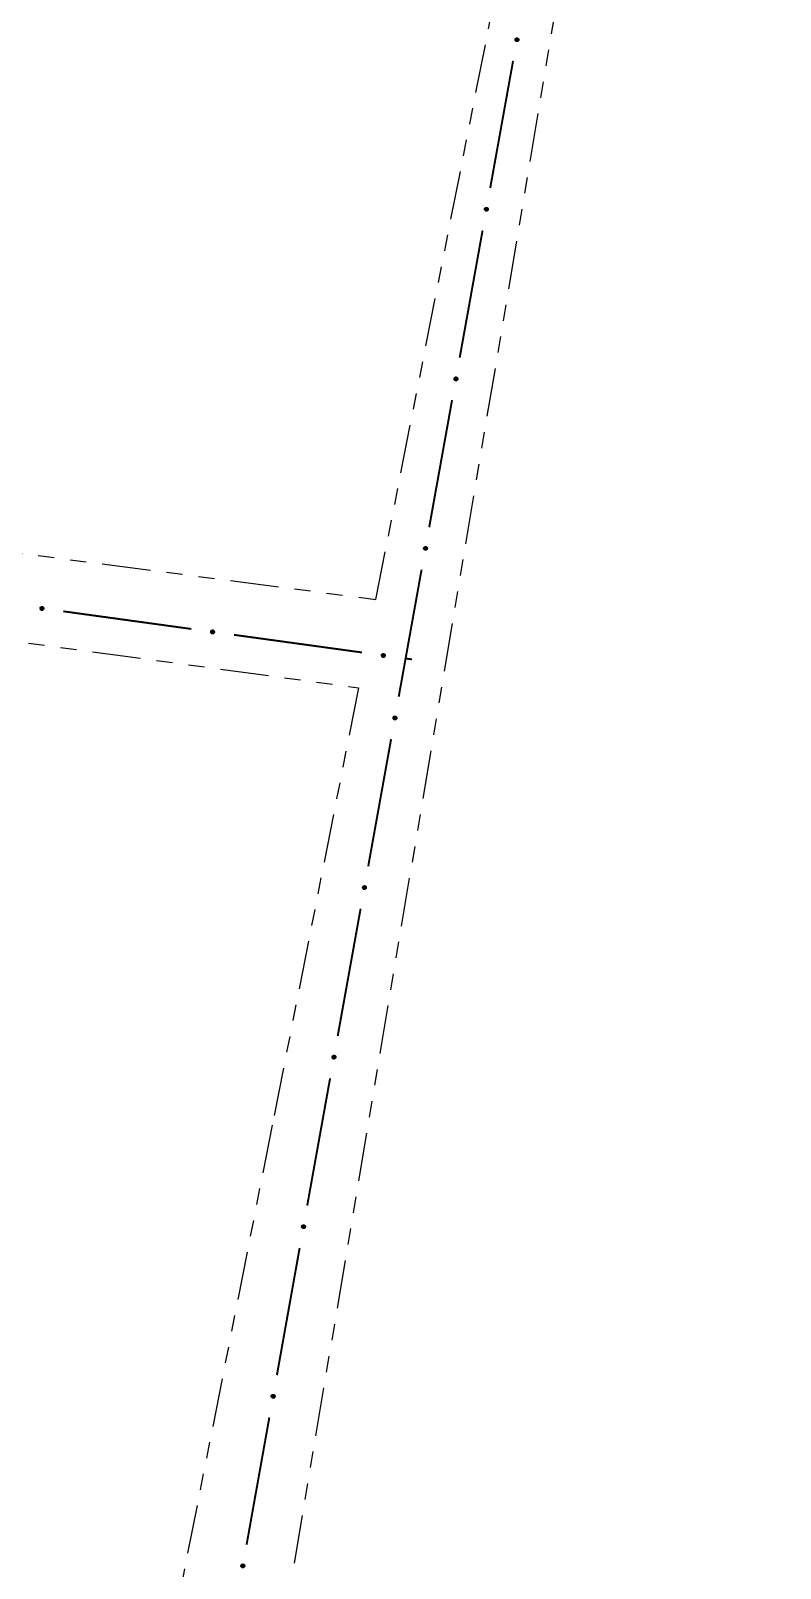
# Model space of a CAD drawing. Extents: x 211453 to 215163, y 4877397 to 4881305.
# Drawn here: x 212415.3 to 212484.9, y 4878520.8 to 4878663.6 of the extents above; entities that cross this region are included whole.
import ezdxf

# ---------------------------------------------------------------- set-up
doc = ezdxf.new("R2010")
doc.units = 0
doc.header["$LTSCALE"] = 1.5
doc.header["$MEASUREMENT"] = 0
doc.linetypes.add('TRACO_25', pattern=[8, 3, -1, 1, -1, 1, -1])
doc.layers.add('SV-EIXO-RUA-N-PAV', color=6, linetype='CONTINUOUS')
doc.layers.add('SV-RUA-NAO-PAV', color=7, linetype='CONTINUOUS')

msp = doc.modelspace()

# ---------------------------------------------------------------- linework, layer by layer
at = {"layer": 'SV-EIXO-RUA-N-PAV'}
for points in [[(212460.56176, 4878662.878372), (212460.590244, 4878662.838614), (212460.606594, 4878662.79862), (212460.610631, 4878662.761337), (212460.605607, 4878662.727462), (212460.596564, 4878662.693384), (212460.579867, 4878662.661038), (212460.553382, 4878662.629243), (212460.5137, 4878662.60039), (212460.471629, 4878662.586333), (212460.435289, 4878662.58042), (212460.399664, 4878662.583625), (212460.366706, 4878662.592964), (212460.333681, 4878662.611419), (212460.301722, 4878662.638573), (212460.273674, 4878662.679177), (212460.257913, 4878662.718497), (212460.254956, 4878662.754661), (212460.258405, 4878662.790456), (212460.268054, 4878662.825135), (212460.284627, 4878662.856792), (212460.312025, 4878662.888921), (212460.352468, 4878662.916073), (212460.391505, 4878662.93224), (212460.427618, 4878662.935704), (212460.462782, 4878662.931516), (212460.497071, 4878662.922861), (212460.530285, 4878662.90743), (212460.56176, 4878662.878372)], [(212457.730446, 4878647.130875), (212457.75893, 4878647.091117), (212457.775281, 4878647.051123), (212457.779317, 4878647.01384), (212457.774293, 4878646.979965), (212457.76525, 4878646.945887), (212457.748553, 4878646.913541), (212457.722069, 4878646.881746), (212457.682387, 4878646.852893), (212457.640315, 4878646.838836), (212457.603975, 4878646.832923), (212457.56835, 4878646.836128), (212457.535393, 4878646.845467), (212457.502367, 4878646.863922), (212457.470408, 4878646.891076), (212457.442361, 4878646.93168), (212457.4266, 4878646.971), (212457.423643, 4878647.007164), (212457.427091, 4878647.042959), (212457.43674, 4878647.077638), (212457.453314, 4878647.109295), (212457.480712, 4878647.141424), (212457.521154, 4878647.168576), (212457.560191, 4878647.184743), (212457.596304, 4878647.188207), (212457.631468, 4878647.184019), (212457.665758, 4878647.175364), (212457.698971, 4878647.159933), (212457.730446, 4878647.130875)], [(212454.899132, 4878631.383378), (212454.927616, 4878631.34362), (212454.943967, 4878631.303626), (212454.948003, 4878631.266343), (212454.94298, 4878631.232468), (212454.933937, 4878631.19839), (212454.917239, 4878631.166044), (212454.890755, 4878631.134249), (212454.851073, 4878631.105396), (212454.809001, 4878631.091339), (212454.772662, 4878631.085426), (212454.737037, 4878631.088631), (212454.704079, 4878631.09797), (212454.671054, 4878631.116425), (212454.639094, 4878631.143579), (212454.611047, 4878631.184183), (212454.595286, 4878631.223503), (212454.592329, 4878631.259667), (212454.595777, 4878631.295462), (212454.605427, 4878631.330141), (212454.622, 4878631.361798), (212454.649398, 4878631.393927), (212454.689841, 4878631.421079), (212454.728878, 4878631.437246), (212454.764991, 4878631.44071), (212454.800154, 4878631.436522), (212454.834444, 4878631.427867), (212454.867658, 4878631.412436), (212454.899132, 4878631.383378)], [(212452.067819, 4878615.635881), (212452.096303, 4878615.596123), (212452.112653, 4878615.556129), (212452.11669, 4878615.518846), (212452.111666, 4878615.48497), (212452.102623, 4878615.450893), (212452.085926, 4878615.418547), (212452.059441, 4878615.386752), (212452.019759, 4878615.357899), (212451.977688, 4878615.343842), (212451.941348, 4878615.337929), (212451.905723, 4878615.341134), (212451.872765, 4878615.350473), (212451.83974, 4878615.368928), (212451.807781, 4878615.396082), (212451.779733, 4878615.436686), (212451.763972, 4878615.476006), (212451.761015, 4878615.51217), (212451.764464, 4878615.547964), (212451.774113, 4878615.582644), (212451.790686, 4878615.614301), (212451.818084, 4878615.64643), (212451.858527, 4878615.673582), (212451.897564, 4878615.689749), (212451.933677, 4878615.693213), (212451.968841, 4878615.689025), (212452.00313, 4878615.68037), (212452.036344, 4878615.664939), (212452.067819, 4878615.635881)], [(212416.203003, 4878610.075315), (212416.24156, 4878610.105404), (212416.280851, 4878610.123381), (212416.317937, 4878610.128942), (212416.35199, 4878610.125311), (212416.386409, 4878610.117672), (212416.419412, 4878610.102315), (212416.452266, 4878610.077156), (212416.482722, 4878610.03869), (212416.498492, 4878609.99723), (212416.505889, 4878609.961163), (212416.504147, 4878609.925437), (212416.496166, 4878609.892124), (212416.47908, 4878609.85837), (212416.453259, 4878609.825324), (212416.413839, 4878609.795636), (212416.375199, 4878609.778277), (212416.339186, 4878609.77384), (212416.30328, 4878609.775818), (212416.268234, 4878609.784038), (212416.235924, 4878609.7993), (212416.2027, 4878609.825358), (212416.173913, 4878609.864654), (212416.156159, 4878609.902995), (212416.151218, 4878609.938936), (212416.153961, 4878609.974242), (212416.161203, 4878610.008857), (212416.17526, 4878610.042675), (212416.203003, 4878610.075315)], [(212432.053318, 4878607.891853), (212432.091875, 4878607.921943), (212432.131166, 4878607.939919), (212432.168252, 4878607.94548), (212432.202305, 4878607.941849), (212432.236725, 4878607.93421), (212432.269728, 4878607.918853), (212432.302582, 4878607.893694), (212432.333037, 4878607.855228), (212432.348807, 4878607.813768), (212432.356204, 4878607.777701), (212432.354462, 4878607.741975), (212432.346482, 4878607.708662), (212432.329396, 4878607.674908), (212432.303574, 4878607.641863), (212432.264154, 4878607.612174), (212432.225514, 4878607.594815), (212432.189501, 4878607.590378), (212432.153595, 4878607.592356), (212432.118549, 4878607.600576), (212432.08624, 4878607.615838), (212432.053015, 4878607.641896), (212432.024228, 4878607.681192), (212432.006474, 4878607.719533), (212432.001533, 4878607.755474), (212432.004277, 4878607.79078), (212432.011518, 4878607.825395), (212432.025575, 4878607.859214), (212432.053318, 4878607.891853)], [(212447.903634, 4878605.708391), (212447.942191, 4878605.738481), (212447.981481, 4878605.756457), (212448.018567, 4878605.762018), (212448.05262, 4878605.758387), (212448.08704, 4878605.750748), (212448.120043, 4878605.735391), (212448.152897, 4878605.710232), (212448.183353, 4878605.671766), (212448.199122, 4878605.630306), (212448.206519, 4878605.594239), (212448.204778, 4878605.558513), (212448.196797, 4878605.5252), (212448.179711, 4878605.491446), (212448.15389, 4878605.458401), (212448.114469, 4878605.428712), (212448.075829, 4878605.411353), (212448.039817, 4878605.406916), (212448.003911, 4878605.408895), (212447.968865, 4878605.417114), (212447.936555, 4878605.432376), (212447.90333, 4878605.458434), (212447.874543, 4878605.49773), (212447.85679, 4878605.536071), (212447.851848, 4878605.572012), (212447.854592, 4878605.607318), (212447.861834, 4878605.641933), (212447.87589, 4878605.675752), (212447.903634, 4878605.708391)], [(212449.236505, 4878599.888384), (212449.264989, 4878599.848626), (212449.28134, 4878599.808632), (212449.285376, 4878599.771349), (212449.280352, 4878599.737473), (212449.271309, 4878599.703396), (212449.254612, 4878599.67105), (212449.228128, 4878599.639255), (212449.188446, 4878599.610402), (212449.146374, 4878599.596345), (212449.110034, 4878599.590432), (212449.074409, 4878599.593637), (212449.041452, 4878599.602976), (212449.008426, 4878599.621431), (212448.976467, 4878599.648585), (212448.94842, 4878599.689189), (212448.932659, 4878599.728509), (212448.929702, 4878599.764673), (212448.93315, 4878599.800467), (212448.942799, 4878599.835147), (212448.959373, 4878599.866804), (212448.98677, 4878599.898933), (212449.027213, 4878599.926085), (212449.06625, 4878599.942252), (212449.102363, 4878599.945716), (212449.137527, 4878599.941528), (212449.171817, 4878599.932873), (212449.20503, 4878599.917442), (212449.236505, 4878599.888384)], [(212446.405191, 4878584.140887), (212446.433675, 4878584.101129), (212446.450026, 4878584.061135), (212446.454062, 4878584.023852), (212446.449039, 4878583.989976), (212446.439996, 4878583.955899), (212446.423298, 4878583.923553), (212446.396814, 4878583.891758), (212446.357132, 4878583.862905), (212446.31506, 4878583.848848), (212446.278721, 4878583.842935), (212446.243096, 4878583.84614), (212446.210138, 4878583.855479), (212446.177113, 4878583.873934), (212446.145153, 4878583.901088), (212446.117106, 4878583.941692), (212446.101345, 4878583.981012), (212446.098388, 4878584.017176), (212446.101836, 4878584.05297), (212446.111486, 4878584.08765), (212446.128059, 4878584.119307), (212446.155457, 4878584.151436), (212446.1959, 4878584.178588), (212446.234937, 4878584.194755), (212446.27105, 4878584.198219), (212446.306213, 4878584.194031), (212446.340503, 4878584.185376), (212446.373717, 4878584.169945), (212446.405191, 4878584.140887)], [(212443.573878, 4878568.39339), (212443.602362, 4878568.353632), (212443.618712, 4878568.313638), (212443.622749, 4878568.276355), (212443.617725, 4878568.242479), (212443.608682, 4878568.208402), (212443.591985, 4878568.176056), (212443.5655, 4878568.144261), (212443.525818, 4878568.115408), (212443.483747, 4878568.101351), (212443.447407, 4878568.095438), (212443.411782, 4878568.098642), (212443.378824, 4878568.107982), (212443.345799, 4878568.126437), (212443.31384, 4878568.153591), (212443.285792, 4878568.194195), (212443.270031, 4878568.233515), (212443.267074, 4878568.269679), (212443.270523, 4878568.305473), (212443.280172, 4878568.340153), (212443.296745, 4878568.37181), (212443.324143, 4878568.403939), (212443.364586, 4878568.431091), (212443.403623, 4878568.447258), (212443.439736, 4878568.450722), (212443.4749, 4878568.446534), (212443.509189, 4878568.437879), (212443.542403, 4878568.422448), (212443.573878, 4878568.39339)], [(212440.745178, 4878552.645536), (212440.773702, 4878552.605807), (212440.790092, 4878552.565828), (212440.794166, 4878552.52855), (212440.789176, 4878552.494669), (212440.780167, 4878552.460583), (212440.763502, 4878552.42822), (212440.737049, 4878552.396399), (212440.697396, 4878552.367506), (212440.655339, 4878552.353407), (212440.619005, 4878552.347458), (212440.583377, 4878552.350627), (212440.55041, 4878552.359933), (212440.517366, 4878552.378356), (212440.48538, 4878552.405478), (212440.457292, 4878552.446054), (212440.441492, 4878552.485357), (212440.438498, 4878552.521518), (212440.441911, 4878552.557316), (212440.451525, 4878552.592006), (212440.468067, 4878552.623679), (212440.495433, 4878552.655835), (212440.535849, 4878552.683028), (212440.57487, 4878552.699234), (212440.610979, 4878552.702734), (212440.646147, 4878552.698581), (212440.680445, 4878552.689961), (212440.713674, 4878552.674563), (212440.745178, 4878552.645536)], [(212437.929597, 4878536.895219), (212437.958121, 4878536.855489), (212437.974511, 4878536.815511), (212437.978585, 4878536.778232), (212437.973595, 4878536.744352), (212437.964586, 4878536.710265), (212437.947921, 4878536.677903), (212437.921468, 4878536.646081), (212437.881815, 4878536.617188), (212437.839758, 4878536.603089), (212437.803424, 4878536.59714), (212437.767796, 4878536.600309), (212437.734829, 4878536.609616), (212437.701785, 4878536.628038), (212437.669799, 4878536.65516), (212437.641711, 4878536.695736), (212437.625911, 4878536.73504), (212437.622917, 4878536.771201), (212437.62633, 4878536.806999), (212437.635944, 4878536.841688), (212437.652486, 4878536.873362), (212437.679852, 4878536.905518), (212437.720268, 4878536.93271), (212437.759289, 4878536.948916), (212437.795398, 4878536.952417), (212437.830566, 4878536.948263), (212437.864864, 4878536.939643), (212437.898093, 4878536.924245), (212437.929597, 4878536.895219)], [(212435.114016, 4878521.144901), (212435.14254, 4878521.105172), (212435.15893, 4878521.065193), (212435.163004, 4878521.027915), (212435.158014, 4878520.994034), (212435.149005, 4878520.959948), (212435.13234, 4878520.927585), (212435.105887, 4878520.895764), (212435.066234, 4878520.866871), (212435.024177, 4878520.852772), (212434.987843, 4878520.846823), (212434.952215, 4878520.849992), (212434.919248, 4878520.859298), (212434.886204, 4878520.87772), (212434.854218, 4878520.904842), (212434.82613, 4878520.945418), (212434.81033, 4878520.984722), (212434.807336, 4878521.020883), (212434.810749, 4878521.056681), (212434.820364, 4878521.091371), (212434.836905, 4878521.123044), (212434.864271, 4878521.1552), (212434.904687, 4878521.182392), (212434.943708, 4878521.198599), (212434.979817, 4878521.202099), (212435.014985, 4878521.197946), (212435.049283, 4878521.189325), (212435.082512, 4878521.173928), (212435.114016, 4878521.144901)]]:
    msp.add_lwpolyline(points, close=True, dxfattribs=at)
for points in [[(212460.268054, 4878662.825135), (212460.257913, 4878662.718497)], [(212460.276198, 4878662.83658), (212460.266448, 4878662.705238)], [(212460.284627, 4878662.856792), (212460.273674, 4878662.679177)], [(212460.299694, 4878662.867016), (212460.288614, 4878662.666593)], [(212460.312025, 4878662.888921), (212460.301722, 4878662.638573)], [(212460.333073, 4878662.898447), (212460.317737, 4878662.628083)], [(212460.352468, 4878662.916073), (212460.333681, 4878662.611419)], [(212460.370617, 4878662.922198), (212460.349998, 4878662.607032)], [(212460.391505, 4878662.93224), (212460.366706, 4878662.592964)], [(212460.40819, 4878662.930693), (212460.383226, 4878662.591353)], [(212460.427618, 4878662.935704), (212460.399664, 4878662.583625)], [(212460.444315, 4878662.93113), (212460.415216, 4878662.584215)], [(212460.462782, 4878662.931516), (212460.435289, 4878662.58042)], [(212460.480335, 4878662.923267), (212460.456094, 4878662.587957)], [(212460.497071, 4878662.922861), (212460.471629, 4878662.586333)], [(212460.512702, 4878662.910516), (212460.493909, 4878662.597795)], [(212460.530285, 4878662.90743), (212460.5137, 4878662.60039)], [(212460.544104, 4878662.892392), (212460.532313, 4878662.618618)], [(212460.56176, 4878662.878372), (212460.553382, 4878662.629243)], [(212460.576395, 4878662.856085), (212460.567519, 4878662.652494)], [(212460.590244, 4878662.838614), (212460.579867, 4878662.661038)], [(212460.599663, 4878662.815856), (212460.588811, 4878662.686099)], [(212460.606594, 4878662.79862), (212460.596564, 4878662.693384)], [(212457.43674, 4878647.077638), (212457.4266, 4878646.971)], [(212457.444884, 4878647.089083), (212457.435134, 4878646.957741)], [(212457.453314, 4878647.109295), (212457.442361, 4878646.93168)], [(212457.46838, 4878647.119519), (212457.4573, 4878646.919096)], [(212457.480712, 4878647.141424), (212457.470408, 4878646.891076)], [(212457.501759, 4878647.15095), (212457.486423, 4878646.880586)], [(212457.521154, 4878647.168576), (212457.502367, 4878646.863922)], [(212457.539303, 4878647.174701), (212457.518684, 4878646.859535)], [(212457.560191, 4878647.184743), (212457.535393, 4878646.845467)], [(212457.576877, 4878647.183196), (212457.551912, 4878646.843856)], [(212457.596304, 4878647.188207), (212457.56835, 4878646.836128)], [(212457.613002, 4878647.183632), (212457.583902, 4878646.836718)], [(212457.631468, 4878647.184019), (212457.603975, 4878646.832923)], [(212457.649021, 4878647.17577), (212457.624781, 4878646.84046)], [(212457.665758, 4878647.175364), (212457.640315, 4878646.838836)], [(212457.681388, 4878647.163019), (212457.662596, 4878646.850298)], [(212457.698971, 4878647.159933), (212457.682387, 4878646.852893)], [(212457.71279, 4878647.144895), (212457.701, 4878646.871121)], [(212457.730446, 4878647.130875), (212457.722069, 4878646.881746)], [(212457.745081, 4878647.108588), (212457.736205, 4878646.904997)], [(212457.75893, 4878647.091117), (212457.748553, 4878646.913541)], [(212457.768349, 4878647.068359), (212457.757497, 4878646.938602)], [(212457.775281, 4878647.051123), (212457.76525, 4878646.945887)], [(212454.605427, 4878631.330141), (212454.595286, 4878631.223503)], [(212454.613571, 4878631.341586), (212454.60382, 4878631.210244)], [(212454.622, 4878631.361798), (212454.611047, 4878631.184183)], [(212454.637066, 4878631.372022), (212454.625987, 4878631.171599)], [(212454.649398, 4878631.393927), (212454.639094, 4878631.143579)], [(212454.670445, 4878631.403453), (212454.655109, 4878631.133089)], [(212454.689841, 4878631.421079), (212454.671054, 4878631.116425)], [(212454.707989, 4878631.427204), (212454.687371, 4878631.112038)], [(212454.728878, 4878631.437246), (212454.704079, 4878631.09797)], [(212454.745563, 4878631.435699), (212454.720598, 4878631.096359)], [(212454.764991, 4878631.44071), (212454.737037, 4878631.088631)], [(212454.781688, 4878631.436135), (212454.752589, 4878631.089221)], [(212454.800154, 4878631.436522), (212454.772662, 4878631.085426)], [(212454.817707, 4878631.428273), (212454.793467, 4878631.092963)], [(212454.834444, 4878631.427867), (212454.809001, 4878631.091339)], [(212454.850075, 4878631.415521), (212454.831282, 4878631.102801)], [(212454.867658, 4878631.412436), (212454.851073, 4878631.105396)], [(212454.881476, 4878631.397398), (212454.869686, 4878631.123624)], [(212454.899132, 4878631.383378), (212454.890755, 4878631.134249)], [(212454.913768, 4878631.361091), (212454.904891, 4878631.1575)], [(212454.927616, 4878631.34362), (212454.917239, 4878631.166044)], [(212454.937036, 4878631.320862), (212454.926184, 4878631.191104)], [(212454.943967, 4878631.303626), (212454.933937, 4878631.19839)], [(212451.774113, 4878615.582644), (212451.763972, 4878615.476006)], [(212451.782257, 4878615.594089), (212451.772507, 4878615.462747)], [(212451.790686, 4878615.614301), (212451.779733, 4878615.436686)], [(212451.805753, 4878615.624525), (212451.794673, 4878615.424102)], [(212451.818084, 4878615.64643), (212451.807781, 4878615.396082)], [(212451.839132, 4878615.655956), (212451.823795, 4878615.385592)], [(212451.858527, 4878615.673582), (212451.83974, 4878615.368928)], [(212451.876676, 4878615.679707), (212451.856057, 4878615.364541)], [(212451.897564, 4878615.689749), (212451.872765, 4878615.350473)], [(212451.914249, 4878615.688201), (212451.889285, 4878615.348862)], [(212451.933677, 4878615.693213), (212451.905723, 4878615.341134)], [(212451.950374, 4878615.688638), (212451.921275, 4878615.341724)], [(212451.968841, 4878615.689025), (212451.941348, 4878615.337929)], [(212451.986394, 4878615.680776), (212451.962153, 4878615.345466)], [(212452.00313, 4878615.68037), (212451.977688, 4878615.343842)], [(212452.018761, 4878615.668024), (212451.999968, 4878615.355304)], [(212452.036344, 4878615.664939), (212452.019759, 4878615.357899)], [(212452.050163, 4878615.649901), (212452.038372, 4878615.376127)], [(212452.067819, 4878615.635881), (212452.059441, 4878615.386752)], [(212452.082454, 4878615.613594), (212452.073578, 4878615.410003)], [(212452.096303, 4878615.596123), (212452.085926, 4878615.418547)], [(212452.105722, 4878615.573364), (212452.09487, 4878615.443607)], [(212452.112653, 4878615.556129), (212452.102623, 4878615.450893)], [(212416.151218, 4878609.938936), (212416.504147, 4878609.925437)], [(212416.153961, 4878609.974242), (212416.505889, 4878609.961163)], [(212416.155104, 4878609.955807), (212416.50292, 4878609.940951)], [(212416.156159, 4878609.902995), (212416.496166, 4878609.892124)], [(212416.157022, 4878609.91973), (212416.497099, 4878609.908695)], [(212416.161203, 4878610.008857), (212416.498492, 4878609.99723)], [(212416.161484, 4878609.992118), (212416.497506, 4878609.981642)], [(212416.167049, 4878609.882536), (212416.482795, 4878609.874853)], [(212416.172898, 4878610.024981), (212416.486126, 4878610.019022)], [(212416.173913, 4878609.864654), (212416.47908, 4878609.85837)], [(212416.17526, 4878610.042675), (212416.482722, 4878610.03869)], [(212416.189719, 4878610.057099), (212416.463746, 4878610.05654)], [(212416.192319, 4878609.845997), (212416.463084, 4878609.841756)], [(212416.2027, 4878609.825358), (212416.453259, 4878609.825324)], [(212416.203003, 4878610.075315), (212416.452266, 4878610.077156)], [(212416.224671, 4878610.090851), (212416.428456, 4878610.090327)], [(212416.225092, 4878609.813934), (212416.4258, 4878609.811079)], [(212416.235924, 4878609.7993), (212416.413839, 4878609.795636)], [(212416.24156, 4878610.105404), (212416.419412, 4878610.102315)], [(212416.256465, 4878609.791706), (212416.388096, 4878609.787347)], [(212416.263914, 4878610.115749), (212416.394007, 4878610.110224)], [(212416.268234, 4878609.784038), (212416.375199, 4878609.778277)], [(212416.280851, 4878610.123381), (212416.386409, 4878610.117672)], [(212432.004277, 4878607.79078), (212432.356204, 4878607.777701)], [(212432.011518, 4878607.825395), (212432.348807, 4878607.813768)], [(212432.011799, 4878607.808656), (212432.347821, 4878607.79818)], [(212432.023213, 4878607.841519), (212432.336441, 4878607.83556)], [(212432.025575, 4878607.859214), (212432.333037, 4878607.855228)], [(212432.040034, 4878607.873637), (212432.314061, 4878607.873078)], [(212432.053318, 4878607.891853), (212432.302582, 4878607.893694)], [(212432.074987, 4878607.907389), (212432.278771, 4878607.906865)], [(212432.091875, 4878607.921943), (212432.269728, 4878607.918853)], [(212432.114229, 4878607.932287), (212432.244322, 4878607.926762)], [(212432.131166, 4878607.939919), (212432.236725, 4878607.93421)], [(212432.001533, 4878607.755474), (212432.354462, 4878607.741975)], [(212432.005419, 4878607.772345), (212432.353235, 4878607.757489)], [(212432.006474, 4878607.719533), (212432.346482, 4878607.708662)], [(212432.007337, 4878607.736268), (212432.347414, 4878607.725233)], [(212432.017365, 4878607.699074), (212432.33311, 4878607.691391)], [(212432.024228, 4878607.681192), (212432.329396, 4878607.674908)], [(212432.042634, 4878607.662535), (212432.313399, 4878607.658294)], [(212432.053015, 4878607.641896), (212432.303574, 4878607.641863)], [(212432.075407, 4878607.630472), (212432.276116, 4878607.627617)], [(212432.08624, 4878607.615838), (212432.264154, 4878607.612174)], [(212432.106781, 4878607.608244), (212432.238411, 4878607.603886)], [(212432.118549, 4878607.600576), (212432.225514, 4878607.594815)], [(212447.851848, 4878605.572012), (212448.204778, 4878605.558513)], [(212447.854592, 4878605.607318), (212448.206519, 4878605.594239)], [(212447.855735, 4878605.588883), (212448.20355, 4878605.574027)], [(212447.85679, 4878605.536071), (212448.196797, 4878605.5252)], [(212447.857652, 4878605.552806), (212448.197729, 4878605.541771)], [(212447.861834, 4878605.641933), (212448.199122, 4878605.630306)], [(212447.862114, 4878605.625194), (212448.198136, 4878605.614718)], [(212447.86768, 4878605.515612), (212448.183425, 4878605.507929)], [(212447.873528, 4878605.658057), (212448.186757, 4878605.652098)], [(212447.874543, 4878605.49773), (212448.179711, 4878605.491446)], [(212447.87589, 4878605.675752), (212448.183353, 4878605.671766)], [(212447.890349, 4878605.690175), (212448.164377, 4878605.689616)], [(212447.892949, 4878605.479073), (212448.163715, 4878605.474832)], [(212447.90333, 4878605.458434), (212448.15389, 4878605.458401)], [(212447.903634, 4878605.708391), (212448.152897, 4878605.710232)], [(212447.925302, 4878605.723928), (212448.129086, 4878605.723403)], [(212447.925723, 4878605.44701), (212448.126431, 4878605.444155)], [(212447.936555, 4878605.432376), (212448.114469, 4878605.428712)], [(212447.942191, 4878605.738481), (212448.120043, 4878605.735391)], [(212447.957096, 4878605.424782), (212448.088727, 4878605.420424)], [(212447.964544, 4878605.748825), (212448.094637, 4878605.7433)], [(212447.968865, 4878605.417114), (212448.075829, 4878605.411353)], [(212447.981481, 4878605.756457), (212448.08704, 4878605.750748)], [(212448.942799, 4878599.835147), (212448.932659, 4878599.728509)], [(212448.950943, 4878599.846592), (212448.941193, 4878599.71525)], [(212448.959373, 4878599.866804), (212448.94842, 4878599.689189)], [(212448.974439, 4878599.877027), (212448.963359, 4878599.676605)], [(212448.98677, 4878599.898933), (212448.976467, 4878599.648585)], [(212449.007818, 4878599.908459), (212448.992482, 4878599.638095)], [(212449.027213, 4878599.926085), (212449.008426, 4878599.621431)], [(212449.045362, 4878599.93221), (212449.024743, 4878599.617044)], [(212449.06625, 4878599.942252), (212449.041452, 4878599.602976)], [(212449.082936, 4878599.940704), (212449.057971, 4878599.601365)], [(212449.102363, 4878599.945716), (212449.074409, 4878599.593637)], [(212449.119061, 4878599.941141), (212449.089961, 4878599.594227)], [(212449.137527, 4878599.941528), (212449.110034, 4878599.590432)], [(212449.15508, 4878599.933279), (212449.13084, 4878599.597969)], [(212449.171817, 4878599.932873), (212449.146374, 4878599.596345)], [(212449.187447, 4878599.920527), (212449.168655, 4878599.607807)], [(212449.20503, 4878599.917442), (212449.188446, 4878599.610402)], [(212449.218849, 4878599.902404), (212449.207059, 4878599.62863)], [(212449.236505, 4878599.888384), (212449.228128, 4878599.639255)], [(212449.25114, 4878599.866097), (212449.242264, 4878599.662506)], [(212449.264989, 4878599.848626), (212449.254612, 4878599.67105)], [(212449.274408, 4878599.825867), (212449.263556, 4878599.69611)], [(212449.28134, 4878599.808632), (212449.271309, 4878599.703396)], [(212446.111486, 4878584.08765), (212446.101345, 4878583.981012)], [(212446.11963, 4878584.099095), (212446.109879, 4878583.967753)], [(212446.128059, 4878584.119307), (212446.117106, 4878583.941692)], [(212446.143125, 4878584.12953), (212446.132046, 4878583.929108)], [(212446.155457, 4878584.151436), (212446.145153, 4878583.901088)], [(212446.176504, 4878584.160962), (212446.161168, 4878583.890598)], [(212446.1959, 4878584.178588), (212446.177113, 4878583.873934)], [(212446.214048, 4878584.184713), (212446.19343, 4878583.869547)], [(212446.234937, 4878584.194755), (212446.210138, 4878583.855479)], [(212446.251622, 4878584.193207), (212446.226657, 4878583.853868)], [(212446.27105, 4878584.198219), (212446.243096, 4878583.84614)], [(212446.287747, 4878584.193644), (212446.258647, 4878583.84673)], [(212446.306213, 4878584.194031), (212446.278721, 4878583.842935)], [(212446.323766, 4878584.185782), (212446.299526, 4878583.850472)], [(212446.340503, 4878584.185376), (212446.31506, 4878583.848848)], [(212446.356134, 4878584.17303), (212446.337341, 4878583.86031)], [(212446.373717, 4878584.169945), (212446.357132, 4878583.862905)], [(212446.387535, 4878584.154907), (212446.375745, 4878583.881133)], [(212446.405191, 4878584.140887), (212446.396814, 4878583.891758)], [(212446.419827, 4878584.1186), (212446.41095, 4878583.915009)], [(212446.433675, 4878584.101129), (212446.423298, 4878583.923553)], [(212446.443094, 4878584.07837), (212446.432243, 4878583.948613)], [(212446.450026, 4878584.061135), (212446.439996, 4878583.955899)], [(212443.280172, 4878568.340153), (212443.270031, 4878568.233515)], [(212443.288316, 4878568.351598), (212443.278566, 4878568.220256)], [(212443.296745, 4878568.37181), (212443.285792, 4878568.194195)], [(212443.311812, 4878568.382033), (212443.300732, 4878568.181611)], [(212443.324143, 4878568.403939), (212443.31384, 4878568.153591)], [(212443.345191, 4878568.413465), (212443.329854, 4878568.143101)], [(212443.364586, 4878568.431091), (212443.345799, 4878568.126437)], [(212443.382735, 4878568.437215), (212443.362116, 4878568.12205)], [(212443.403623, 4878568.447258), (212443.378824, 4878568.107982)], [(212443.420308, 4878568.44571), (212443.395344, 4878568.106371)], [(212443.439736, 4878568.450722), (212443.411782, 4878568.098642)], [(212443.456433, 4878568.446147), (212443.427334, 4878568.099233)], [(212443.4749, 4878568.446534), (212443.447407, 4878568.095438)], [(212443.492453, 4878568.438285), (212443.468212, 4878568.102975)], [(212443.509189, 4878568.437879), (212443.483747, 4878568.101351)], [(212443.52482, 4878568.425533), (212443.506027, 4878568.112813)], [(212443.542403, 4878568.422448), (212443.525818, 4878568.115408)], [(212443.556222, 4878568.40741), (212443.544431, 4878568.133636)], [(212443.573878, 4878568.39339), (212443.5655, 4878568.144261)], [(212443.588513, 4878568.371103), (212443.579636, 4878568.167512)], [(212443.602362, 4878568.353632), (212443.591985, 4878568.176056)], [(212443.611781, 4878568.330873), (212443.600929, 4878568.201116)], [(212443.618712, 4878568.313638), (212443.608682, 4878568.208402)], [(212440.451525, 4878552.592006), (212440.441492, 4878552.485357)], [(212440.459658, 4878552.603459), (212440.450039, 4878552.472107)], [(212440.468067, 4878552.623679), (212440.457292, 4878552.446054)], [(212440.483123, 4878552.633918), (212440.472244, 4878552.433484)], [(212440.495433, 4878552.655835), (212440.48538, 4878552.405478)], [(212440.516471, 4878552.665382), (212440.501405, 4878552.395003)], [(212440.535849, 4878552.683028), (212440.517366, 4878552.378356)], [(212440.553991, 4878552.689171), (212440.533687, 4878552.373985)], [(212440.57487, 4878552.699234), (212440.55041, 4878552.359933)], [(212440.591556, 4878552.697703), (212440.566931, 4878552.358339)], [(212440.610979, 4878552.702734), (212440.583377, 4878552.350627)], [(212440.627681, 4878552.698176), (212440.598928, 4878552.351233)], [(212440.646147, 4878552.698581), (212440.619005, 4878552.347458)], [(212440.663708, 4878552.69035), (212440.639803, 4878552.355015)], [(212440.680445, 4878552.689961), (212440.655339, 4878552.353407)], [(212440.696088, 4878552.67763), (212440.677608, 4878552.364891)], [(212440.713674, 4878552.674563), (212440.697396, 4878552.367506)], [(212440.727508, 4878552.659538), (212440.715991, 4878552.385753)], [(212440.745178, 4878552.645536), (212440.737049, 4878552.396399)], [(212440.759836, 4878552.623264), (212440.751162, 4878552.419664)], [(212440.773702, 4878552.605807), (212440.763502, 4878552.42822)], [(212440.783144, 4878552.583057), (212440.772421, 4878552.453289)], [(212440.790092, 4878552.565828), (212440.780167, 4878552.460583)], [(212437.635944, 4878536.841688), (212437.625911, 4878536.73504)], [(212437.644077, 4878536.853141), (212437.634458, 4878536.72179)], [(212437.652486, 4878536.873362), (212437.641711, 4878536.695736)], [(212437.667542, 4878536.8836), (212437.656663, 4878536.683167)], [(212437.679852, 4878536.905518), (212437.669799, 4878536.65516)], [(212437.70089, 4878536.915065), (212437.685824, 4878536.644686)], [(212437.720268, 4878536.93271), (212437.701785, 4878536.628038)], [(212437.73841, 4878536.938853), (212437.718107, 4878536.623667)], [(212437.759289, 4878536.948916), (212437.734829, 4878536.609616)], [(212437.775976, 4878536.947385), (212437.75135, 4878536.608022)], [(212437.795398, 4878536.952417), (212437.767796, 4878536.600309)], [(212437.8121, 4878536.947858), (212437.783347, 4878536.600915)], [(212437.830566, 4878536.948263), (212437.803424, 4878536.59714)], [(212437.848127, 4878536.940032), (212437.824222, 4878536.604698)], [(212437.864864, 4878536.939643), (212437.839758, 4878536.603089)], [(212437.880507, 4878536.927313), (212437.862027, 4878536.614573)], [(212437.898093, 4878536.924245), (212437.881815, 4878536.617188)], [(212437.911927, 4878536.909221), (212437.90041, 4878536.635435)], [(212437.929597, 4878536.895219), (212437.921468, 4878536.646081)], [(212437.944255, 4878536.872946), (212437.935581, 4878536.669346)], [(212437.958121, 4878536.855489), (212437.947921, 4878536.677903)], [(212437.967563, 4878536.83274), (212437.95684, 4878536.702972)], [(212437.974511, 4878536.815511), (212437.964586, 4878536.710265)], [(212434.820364, 4878521.091371), (212434.81033, 4878520.984722)], [(212434.828496, 4878521.102823), (212434.818877, 4878520.971472)], [(212434.836905, 4878521.123044), (212434.82613, 4878520.945418)], [(212434.851961, 4878521.133283), (212434.841082, 4878520.932849)], [(212434.864271, 4878521.1552), (212434.854218, 4878520.904842)], [(212434.885309, 4878521.164747), (212434.870243, 4878520.894368)], [(212434.904687, 4878521.182392), (212434.886204, 4878520.87772)], [(212434.922829, 4878521.188535), (212434.902526, 4878520.87335)], [(212434.943708, 4878521.198599), (212434.919248, 4878520.859298)], [(212434.960395, 4878521.197068), (212434.935769, 4878520.857704)], [(212434.979817, 4878521.202099), (212434.952215, 4878520.849992)], [(212434.996519, 4878521.197541), (212434.967766, 4878520.850598)], [(212435.014985, 4878521.197946), (212434.987843, 4878520.846823)], [(212435.032546, 4878521.189714), (212435.008641, 4878520.85438)], [(212435.049283, 4878521.189325), (212435.024177, 4878520.852772)], [(212435.064926, 4878521.176995), (212435.046446, 4878520.864256)], [(212435.082512, 4878521.173928), (212435.066234, 4878520.866871)], [(212435.096346, 4878521.158903), (212435.084829, 4878520.885117)], [(212435.114016, 4878521.144901), (212435.105887, 4878520.895764)], [(212435.128674, 4878521.122629), (212435.12, 4878520.919028)], [(212435.14254, 4878521.105172), (212435.13234, 4878520.927585)], [(212435.151982, 4878521.082422), (212435.141259, 4878520.952654)], [(212435.15893, 4878521.065193), (212435.149005, 4878520.959948)]]:
    msp.add_lwpolyline(points, dxfattribs=at)
at = {"layer": 'SV-EIXO-RUA-N-PAV', "const_width": 0.18}
for points in [[(212460.074077, 4878660.788002), (212457.950592, 4878648.977379)], [(212457.242763, 4878645.040505), (212455.119278, 4878633.229882)], [(212454.41145, 4878629.293008), (212452.287964, 4878617.482385)], [(212451.580136, 4878613.545511), (212449.456651, 4878601.734888)], [(212418.311607, 4878609.673724), (212430.199343, 4878608.036127)], [(212434.161922, 4878607.490262), (212446.049658, 4878605.852665)], [(212450.012237, 4878605.3068), (212450.683761, 4878605.214295)], [(212448.748822, 4878597.798013), (212446.625337, 4878585.987391)], [(212445.917508, 4878582.050516), (212443.794023, 4878570.239894)], [(212443.086195, 4878566.303019), (212441.139667, 4878555.476615)], [(212441.101144, 4878555.262357), (212440.963479, 4878554.492259)], [(212441.139667, 4878555.476615), (212441.101144, 4878555.262357)], [(212440.259584, 4878550.554679), (212438.147898, 4878538.741941)], [(212437.444003, 4878534.804362), (212435.332317, 4878522.991624)]]:
    msp.add_lwpolyline(points, dxfattribs=at)
at = {"layer": 'SV-RUA-NAO-PAV', "linetype": 'TRACO_25'}
for points in [[(212414.890828, 4878823.542645, 13.229979), (212412.941325, 4878820.963832, 13.229979), (212411.918515, 4878819.21684, 13.229979), (212410.788592, 4878815.120869, 13.229979), (212404.510307, 4878779.91415, 13.381023), (212388.118198, 4878691.148719, 13.381023), (212384.218572, 4878672.754172, 15.264048), (212382.011616, 4878661.228957, 15.264048), (212374.341019, 4878620.271384, 15.264048), (212447.34092, 4878610.775129, 16.039412), (212464.112443, 4878695.799662, 15.374814), (212483.723399, 4878804.745543, 14.700148), (212483.624058, 4878812.005247, 14.559173), (212482.524425, 4878815.950188, 14.559173)], [(212493.815407, 4878814.683583, 14.569242), (212491.304447, 4878812.03536, 14.569242), (212489.143992, 4878808.245482, 14.549103), (212488.329561, 4878803.539158, 14.549103), (212477.383431, 4878741.675871, 14.549103), (212468.344047, 4878691.394296, 15.455371), (212431.719904, 4878473.496303, 16.881483), (212425.37692, 4878433.659283, 15.996616), (212486.630449, 4878426.784097, 15.748854), (212495.036884, 4878467.134869, 15.748854), (212500.125455, 4878490.378517, 15.999132), (212517.24898, 4878587.418537, 15.999132), (212522.153326, 4878614.88288, 15.999132), (212528.021297, 4878648.172542, 15.576207), (212548.673638, 4878768.873656, 15.797462), (212548.805543, 4878769.458788, 15.797462), (212551.871043, 4878786.845239, 15.683957), (212555.218251, 4878798.212806, 15.693416), (212557.184246, 4878805.375283, 15.43803), (212557.043006, 4878807.776369, 15.43803)]]:
    msp.add_polyline3d(points, dxfattribs=at)
msp.add_polyline3d([(212445.723284, 4878602.574399, 15.374814), (212437.708867, 4878561.944689, 16.865122), (212420.464955, 4878474.627084, 17.2377), (212409.966496, 4878411.103295, 16.368261), (212339.774866, 4878418.421864, 16.368261), (212350.717967, 4878481.634538, 16.70451), (212373.460251, 4878612.361691, 15.163351)], close=True, dxfattribs=at)

doc.saveas('drawing.dxf')
